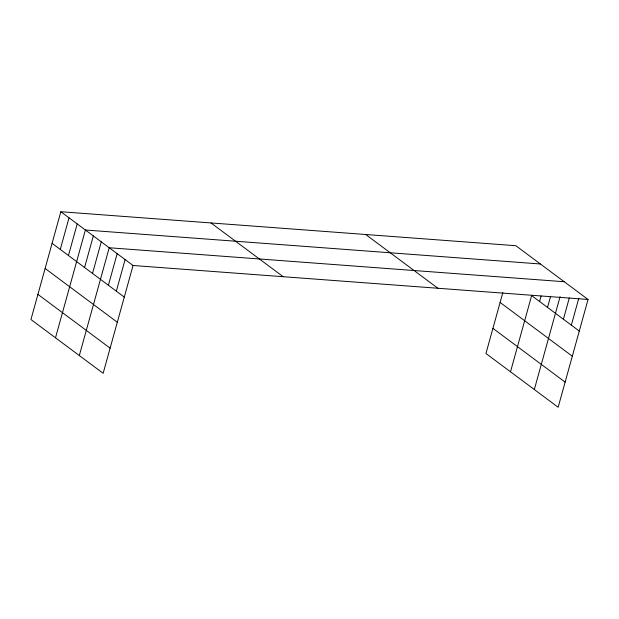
<?xml version="1.0" encoding="UTF-8"?>
<svg xmlns="http://www.w3.org/2000/svg" width="619" height="619" viewBox="0 0 619 619"><rect width="100%" height="100%" fill="white"/><g stroke="black" fill="none" stroke-linecap="round" stroke-linejoin="round"><path stroke-width="0.93" d="M60.848 211.729L30.95 319.528L103.149 373.288L133.046 265.497L60.848 211.729L515.851 245.712L588.05 299.472L558.152 407.271L485.954 353.503L502.852 292.57M60.267 249.418L69.026 217.826M68.446 255.508L77.213 223.916M55.501 337.804L85.391 230.013L540.395 263.988M84.571 267.516L93.337 235.924M92.517 273.436L101.276 241.843M79.325 355.546L109.215 247.755L564.226 281.73M108.402 285.258L117.161 253.666M116.341 291.178L125.1 259.585M510.505 371.787L531.636 295.58L579.291 331.064M539.575 301.499L541.122 295.921M547.521 307.411L550.616 296.261M534.329 389.529L560.102 296.602M563.406 319.242L569.333 297.871M571.345 325.153L578.819 298.203M133.046 265.497L588.05 299.472M500.113 302.451L572.312 356.211M492.933 328.356L565.132 382.124M365.697 234.493L437.896 288.261M210.994 222.941L283.192 276.708M52.081 243.321L124.28 297.089M45.11 268.468L117.308 322.236M37.921 294.381L110.128 348.141"/></g></svg>
